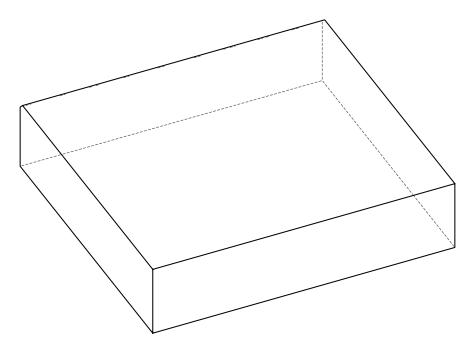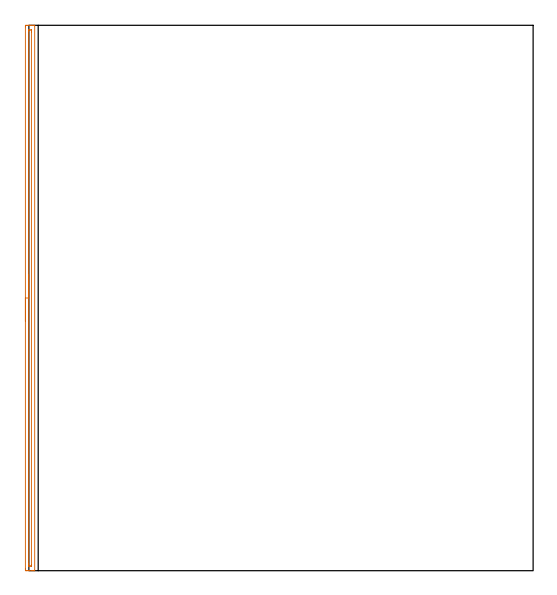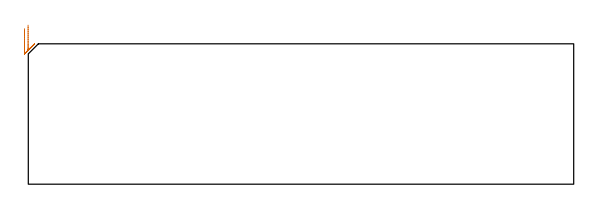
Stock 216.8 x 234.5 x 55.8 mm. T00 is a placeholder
(PLAN: 1 operations, 0 tool changes, 3.9 min)
(1 AREA_MILL | FG_CHAMFER_SURFACE | UGT0205_001 | 3.91 min | 1880 mm3)
(TOOL UGT0205_001 | Chamfer Mill 20 x 3 x 45 deg. | D20 FL50 Z2)
(OP 1 AREA_MILL)
G17 G21 G94 G90
T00 M6
G54
G17 G0 G90 X-1.5 Y107.25 S1061 M3
G43 Z65.8 H0
Z61.8
G94 G1 Y107.288 Z60.928 F250.
Y107.402 Z60.063
Y107.591 Z59.212
Y107.853 Z58.38
Y108.187 Z57.574
Y108.59 Z56.8
Y109.058 Z56.064
Y109.59 Z55.372
Y110.179 Z54.729
Y110.822 Z54.14
Y111.514 Z53.608
Y112.25 Z53.14
Y113.024 Z52.737
Y113.83 Z52.403
Y114.662 Z52.141
Y115.513 Z51.952
Y116.378 Z51.838
Y117.25 Z51.8
Y233.877
X-1.498 Y234.147
X-1.494 Y234.49 Z51.802
X-1.236 Y234.5 Z52.059
X-0.973 Z52.322
X-0.368 Z52.926
X0.158 Z53.455
X0.5 Z53.796
X1.026 Z54.322
X1.368 Z54.663
X2.052 Z55.351
X2.292 Z55.592
X2.397 Y234.498 Z55.689
X2.497 Y234.49 Z55.788
X2.5 Y234.324 Z55.8
Y0.176
X2.497 Y0.01 Z55.788
X2.397 Y0.002 Z55.689
X2.292 Y0. Z55.592
X2.051 Z55.351
X1.368 Z54.663
X0.158 Z53.455
X-0.368 Z52.926
X-0.973 Z52.322
X-1.111 Z52.184
X-1.236 Y0.002 Z52.059
X-1.494 Y0.01 Z51.802
X-1.498 Y0.353 Z51.8
X-1.5 Y0.623
Y0.894
Y117.25
X-0.086 Z53.214
Y231.799
X-0.085 Y232.09 Z53.215
X-0.081 Y232.391 Z53.219
X-0.079 Y232.465 Z53.221
X-0.074 Y232.49 Z53.226
X-0.031 Y232.493 Z53.269
X0.103 Y232.498 Z53.403
X0.5 Y232.499 Z53.8
X0.973 Y232.497 Z54.273
X1.064 Y232.49 Z54.364
X1.079 Y232.486 Z54.379
X1.081 Y232.456 Z54.381
X1.084 Y232.382 Z54.384
X1.085 Y232.09 Z54.385
X1.086 Y231.487 Z54.386
Y2.701
X1.084 Y2.41 Z54.384
X1.081 Y2.109 Z54.381
X1.079 Y2.035 Z54.379
X1.074 Y2.01 Z54.374
X1.031 Y2.007 Z54.331
X0.897 Y2.002 Z54.197
X0.5 Y2.001 Z53.8
X0.027 Y2.003 Z53.327
X-0.064 Y2.01 Z53.236
X-0.079 Y2.014 Z53.221
X-0.081 Y2.044 Z53.219
X-0.084 Y2.118 Z53.216
X-0.085 Y2.41 Z53.215
X-0.086 Y3.013 Z53.214
Y117.25
Y118.122 Z53.252
Y118.986 Z53.366
Y119.838 Z53.555
Y120.67 Z53.817
Y121.476 Z54.151
Y122.25 Z54.554
Y122.986 Z55.023
Y123.678 Z55.554
Y124.321 Z56.143
Y124.91 Z56.786
Y125.442 Z57.478
Y125.91 Z58.214
Y126.313 Z58.988
Y126.647 Z59.794
Y126.909 Z60.626
Y127.098 Z61.478
Y127.212 Z62.343
Y127.25 Z63.214
G0 Z65.8
M5
M2
